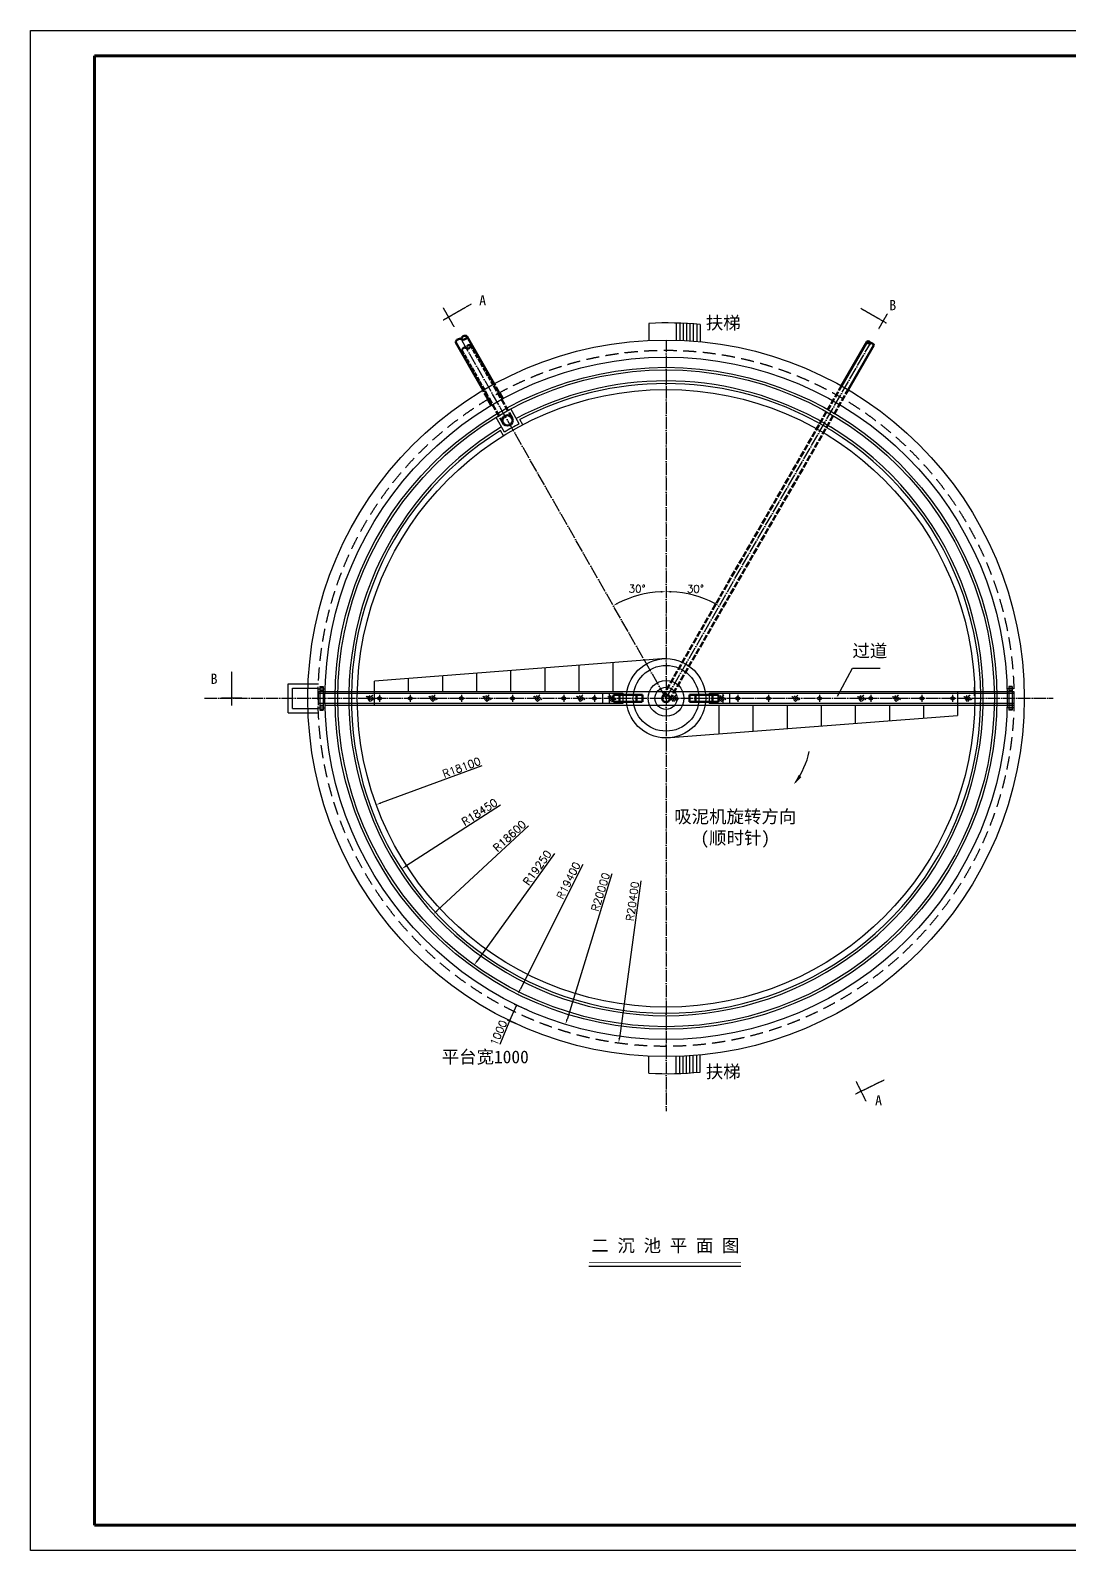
# Model space of a CAD drawing. Header units: millimetres. Extents: x 86531 to 531544, y 38321 to 278850.
# Drawn here: x 86531 to 147402, y 54923 to 144023 of the extents above; entities that cross this region are included whole.
import ezdxf

# ---------------------------------------------------------------- set-up
doc = ezdxf.new("R2010")
doc.units = ezdxf.units.MM
for name, pattern in [('ACAD_ISO02W100', [15, 12, -3]), ('ACAD_ISO04W100', [30, 24, -3, 0, -3]), ('DASHEDX2', [38.1, 25.4, -12.7])]:
    doc.linetypes.add(name, pattern=pattern)
for name, color, linetype, lineweight in [('tukuang', 7, 'Continuous', 60), ('墙体', 7, 'Continuous', 30), ('墙体虚线', 7, 'ACAD_ISO02W100', 30), ('管线', 3, 'Continuous', 50), ('管线虚线', 3, 'ACAD_ISO02W100', 50)]:
    doc.layers.add(name, color=color, linetype=linetype, lineweight=lineweight)
for name, color, linetype in [('中心线', 1, 'ACAD_ISO04W100'), ('标注', 6, 'Continuous'), ('虚线', 5, 'ACAD_ISO02W100'), ('辅助线', 5, 'Continuous')]:
    doc.layers.add(name, color=color, linetype=linetype)
doc.styles.get("Standard").update_dxf_attribs({"font": 'txt', "bigfont": 'gbcbig.shx'})
doc.dimstyles.get("Standard").update_dxf_attribs({"dimtxt": 250, "dimasz": 125, "dimexe": 10, "dimexo": 500, "dimgap": 10, "dimtad": 2, "dimtih": 1, "dimtoh": 1, "dimdec": 4, "dimzin": 0, "dimdsep": 46, "dimtxsty": 'Standard', "dimcen": 0.09, "dimadec": 0, "dimazin": 0, "dimtfac": 1, "dimtdec": 4, "dimtofl": 0, "dimtmove": 0, "dimatfit": 3, "dimfxl": 0.18, "dimtolj": 1, "dimtzin": 0, "dimarcsym": 0})
doc.dimstyles.new('二沉池', dxfattribs={"dimscale": 0, "dimtxt": 250, "dimasz": 300, "dimexe": 125, "dimexo": 125, "dimgap": 100, "dimtad": 2, "dimdec": 0, "dimtxsty": 'Standard', "dimcen": 2.5, "dimclrt": 7, "dimadec": 0, "dimazin": 0, "dimtfac": 1, "dimtdec": 0, "dimtmove": 0, "dimatfit": 3, "dimfxl": 1000, "dimfxlon": 1, "dimarcsym": 0})

# ---------------------------------------------------------------- blocks, each defined once
blk = doc.blocks.new('*D8')
at = {"layer": 'Defpoints', "color": 0, "transparency": 16777216}
for p in [(123799, 104875), (106807, 98640)]:
    blk.add_point(p, dxfattribs=at)
at = {"layer": '墙体', "color": 0, "lineweight": -2, "transparency": 16777216}
blk.add_line((113002, 100914), (107088, 98744), dxfattribs=at)
at = {"layer": '墙体', "color": 0, "transparency": 16777216}
blk.add_solid([(107071, 98791), (107106, 98697), (106807, 98640)], dxfattribs=at)
at = {"layer": '墙体', "color": 7, "lineweight": -3, "transparency": 16777216, "insert": (111811, 100823), "char_height": 450, "attachment_point": 5, "rotation": 20.14885}
blk.add_mtext('R18100', dxfattribs=at)
blk = doc.blocks.new('*D9')
at = {"layer": 'Defpoints', "color": 0, "transparency": 16777216}
for p in [(123799, 104875), (108294, 94876)]:
    blk.add_point(p, dxfattribs=at)
at = {"layer": '墙体', "color": 0, "lineweight": -2, "transparency": 16777216}
blk.add_line((114100, 98620), (108546, 95038), dxfattribs=at)
at = {"layer": '墙体', "color": 0, "transparency": 16777216}
blk.add_solid([(108519, 95080), (108573, 94996), (108294, 94876)], dxfattribs=at)
at = {"layer": '墙体', "color": 7, "lineweight": -3, "transparency": 16777216, "insert": (112863, 98209), "char_height": 450, "attachment_point": 5, "rotation": 32.81799}
blk.add_mtext('R18450', dxfattribs=at)
blk = doc.blocks.new('*D10')
at = {"layer": 'Defpoints', "color": 0, "transparency": 16777216}
for p in [(123799, 104875), (110162, 92226)]:
    blk.add_point(p, dxfattribs=at)
at = {"layer": '墙体', "color": 0, "lineweight": -2, "transparency": 16777216}
blk.add_line((115742, 97402), (110382, 92430), dxfattribs=at)
at = {"layer": '墙体', "color": 0, "transparency": 16777216}
blk.add_solid([(110348, 92467), (110416, 92394), (110162, 92226)], dxfattribs=at)
at = {"layer": '墙体', "color": 7, "lineweight": -3, "transparency": 16777216, "insert": (114623, 96808), "char_height": 450, "attachment_point": 5, "rotation": 42.8469}
blk.add_mtext('R18600', dxfattribs=at)
blk = doc.blocks.new('*D11')
at = {"layer": 'Defpoints', "color": 0, "transparency": 16777216}
for p in [(123799, 104875), (112552, 89253)]:
    blk.add_point(p, dxfattribs=at)
at = {"layer": '墙体', "color": 0, "lineweight": -2, "transparency": 16777216}
blk.add_line((117250, 95779), (112727, 89496), dxfattribs=at)
at = {"layer": '墙体', "color": 0, "transparency": 16777216}
blk.add_solid([(112686, 89526), (112767, 89467), (112552, 89253)], dxfattribs=at)
at = {"layer": '墙体', "color": 7, "lineweight": -3, "transparency": 16777216, "insert": (116249, 94945), "char_height": 450, "attachment_point": 5, "rotation": 54.24774}
blk.add_mtext('R19250', dxfattribs=at)
blk = doc.blocks.new('*D12')
at = {"layer": 'Defpoints', "color": 0, "transparency": 16777216}
for p in [(123799, 104875), (115103, 87533)]:
    blk.add_point(p, dxfattribs=at)
at = {"layer": '墙体', "color": 0, "lineweight": -2, "transparency": 16777216}
blk.add_line((118919, 95143), (115238, 87801), dxfattribs=at)
at = {"layer": '墙体', "color": 0, "transparency": 16777216}
blk.add_solid([(115193, 87824), (115283, 87779), (115103, 87533)], dxfattribs=at)
at = {"layer": '墙体', "color": 7, "lineweight": -3, "transparency": 16777216, "insert": (118079, 94193), "char_height": 450, "attachment_point": 5, "rotation": 63.37007}
blk.add_mtext('R19400', dxfattribs=at)
blk = doc.blocks.new('*D13')
at = {"layer": 'Defpoints', "color": 0, "transparency": 16777216}
for p in [(123799, 104875), (117904, 85764)]:
    blk.add_point(p, dxfattribs=at)
at = {"layer": '墙体', "color": 0, "lineweight": -2, "transparency": 16777216}
blk.add_line((120628, 94594), (117993, 86050), dxfattribs=at)
at = {"layer": '墙体', "color": 0, "transparency": 16777216}
blk.add_solid([(117945, 86065), (118040, 86036), (117904, 85764)], dxfattribs=at)
at = {"layer": '墙体', "color": 7, "lineweight": -3, "transparency": 16777216, "insert": (119956, 93519), "char_height": 450, "attachment_point": 5, "rotation": 72.85801}
blk.add_mtext('R20000', dxfattribs=at)
blk = doc.blocks.new('*D14')
at = {"layer": 'Defpoints', "color": 0, "transparency": 16777216}
for p in [(123799, 104875), (121020, 84665)]:
    blk.add_point(p, dxfattribs=at)
at = {"layer": '墙体', "color": 0, "lineweight": -2, "transparency": 16777216}
blk.add_line((122329, 94183), (121061, 84963), dxfattribs=at)
at = {"layer": '墙体', "color": 0, "transparency": 16777216}
blk.add_solid([(121011, 84969), (121110, 84956), (121020, 84665)], dxfattribs=at)
at = {"layer": '墙体', "color": 7, "lineweight": -3, "transparency": 16777216, "insert": (121835, 92976), "char_height": 450, "attachment_point": 5, "rotation": 82.16958}
blk.add_mtext('R20400', dxfattribs=at)
blk = doc.blocks.new('*D24')
at = {"color": 0, "lineweight": -2, "transparency": 16777216}
blk.add_arc((123799, 104875), 6252, 62.8084, 87.25028, dxfattribs=at)
at = {"color": 0, "transparency": 16777216}
for points in [[(124098, 111070), (124100, 111170), (123799, 111127)], [(126680, 110480), (126632, 110392), (126919, 110293)]]:
    blk.add_solid(points, dxfattribs=at)
at = {"layer": 'Defpoints', "color": 0, "transparency": 16777216}
for p in [(123799, 125875), (135782, 125680), (125933, 110751), (123799, 104875), (123799, 80684)]:
    blk.add_point(p, dxfattribs=at)
at = {"color": 0, "transparency": 16777216, "insert": (125515, 111292), "char_height": 450, "attachment_point": 5}
blk.add_mtext('\\A1;30°', dxfattribs=at)
blk = doc.blocks.new('*D25')
at = {"color": 0, "lineweight": -2, "transparency": 16777216}
blk.add_arc((123799, 104875), 6251, 92.75, 116.94882, dxfattribs=at)
at = {"color": 0, "transparency": 16777216}
for points in [[(120990, 110403), (120942, 110491), (120702, 110305)], [(123498, 111169), (123500, 111069), (123799, 111126)]]:
    blk.add_solid(points, dxfattribs=at)
at = {"layer": 'Defpoints', "color": 0, "transparency": 16777216}
for p in [(111799, 125914), (123799, 125875), (122724, 111033), (123799, 104875), (123799, 80684)]:
    blk.add_point(p, dxfattribs=at)
at = {"color": 0, "transparency": 16777216, "insert": (122097, 111294), "char_height": 450, "attachment_point": 5}
blk.add_mtext('\\A1;30°', dxfattribs=at)
blk = doc.blocks.new('_ArchTick')
at = {"color": 0, "linetype": 'ByBlock', "const_width": 0.15}
blk.add_lwpolyline([(-0.5, -0.5), (0.5, 0.5)], dxfattribs=at)

msp = doc.modelspace()

# ---------------------------------------------------------------- hatches: boundary and pattern name
h = msp.add_hatch()
h.set_pattern_fill('AR-HBONE', color=0, scale=0.84, style=0)
h.set_pattern_definition([(135, (99699.74, 62930.47), (-1e-14, 120.69464), [256.032, -85.344]), (45, (99639.4, 62990.82), (-1e-14, 120.69464), [256.032, -85.344])])
h.paths.add_polyline_path([(106217.4977, 104975.687), (106577.51144, 105073.76038), (106724.78982, 104812.23122), (106430.23306, 104681.46669)])
h = msp.add_hatch()
h.set_pattern_fill('AR-HBONE', color=0, scale=0.84, style=0)
h.set_pattern_definition([(135, (103367.39, 62932.32), (-1e-14, 120.69464), [256.032, -85.344]), (45, (103307.05, 62992.67), (-1e-14, 120.69464), [256.032, -85.344])])
h.paths.add_polyline_path([(109885.14871, 104977.54026), (110245.16245, 105075.61364), (110392.44083, 104814.08448), (110097.88407, 104683.31995)])
h = msp.add_hatch()
h.set_pattern_fill('AR-HBONE', color=0, scale=0.84, style=0)
h.set_pattern_definition([(135, (106531.71, 62932.525), (-1e-14, 120.69464), [256.032, -85.344]), (45, (106471.36, 62992.87), (-1e-14, 120.69464), [256.032, -85.344])])
h.paths.add_polyline_path([(113049.46404, 104977.74099), (113409.47778, 105075.81436), (113556.75616, 104814.2852), (113262.1994, 104683.52067)])
h = msp.add_hatch()
h.set_pattern_fill('AR-HBONE', color=0, scale=0.84, style=0)
h.set_pattern_definition([(135, (109501.81, 62931.96), (-1e-14, 120.69464), [256.032, -85.344]), (45, (109441.46, 62992.306), (-1e-14, 120.69464), [256.032, -85.344])])
h.paths.add_polyline_path([(116019.56448, 104977.17489), (116379.57822, 105075.24826), (116526.85659, 104813.7191), (116232.29984, 104682.95457)])
h = msp.add_hatch()
h.set_pattern_fill('AR-HBONE', color=0, scale=0.84, style=0)
h.set_pattern_definition([(135, (112025.87, 62931.96), (-1e-14, 120.69464), [256.032, -85.344]), (45, (111965.53, 62992.306), (-1e-14, 120.69464), [256.032, -85.344])])
h.paths.add_polyline_path([(118543.62782, 104977.17489), (118903.64156, 105075.24826), (119050.91994, 104813.7191), (118756.36318, 104682.95457)])
h = msp.add_hatch()
h.set_pattern_fill('AR-HBONE', color=0, scale=0.84, style=0)
h.set_pattern_definition([(135, (113847.67, 62925.156), (-1e-14, 120.69464), [256.032, -85.344]), (45, (113787.32, 62985.5), (-1e-14, 120.69464), [256.032, -85.344])])
h.paths.add_polyline_path([(120365.42037, 104970.37203), (120725.43411, 105068.4454), (120872.71248, 104806.91624), (120578.15573, 104676.15171)])
h = msp.add_hatch()
h.set_pattern_fill('AR-HBONE', color=0, scale=0.84, style=0)
h.set_pattern_definition([(135, (117489.5, 62928.325), (-1e-14, 120.69464), [256.032, -85.344]), (45, (117429.16, 62988.67), (-1e-14, 120.69464), [256.032, -85.344])])
h.paths.add_polyline_path([(124007.25867, 104973.54101), (124367.27241, 105071.61439), (124514.55079, 104810.08523), (124219.99403, 104679.3207)])
h = msp.add_hatch()
h.set_pattern_fill('AR-HBONE', color=0, scale=0.84, style=0)
h.set_pattern_definition([(135, (120291.2, 62928.06), (-1e-14, 120.69464), [256.032, -85.344]), (45, (120230.85, 62988.41), (-1e-14, 120.69464), [256.032, -85.344])])
h.paths.add_polyline_path([(126808.95584, 104973.27705), (127168.96958, 105071.35043), (127316.24796, 104809.82127), (127021.6912, 104679.05674)])
h = msp.add_hatch()
h.set_pattern_fill('AR-HBONE', color=0, scale=0.84, style=0)
h.set_pattern_definition([(135, (124632.61, 62922.73), (-1e-14, 120.69464), [256.032, -85.344]), (45, (124572.26, 62983.08), (-1e-14, 120.69464), [256.032, -85.344])])
h.paths.add_polyline_path([(131150.36153, 104967.94516), (131510.37526, 105066.01854), (131657.65364, 104804.48938), (131363.09689, 104673.72485)])
h = msp.add_hatch()
h.set_pattern_fill('AR-HBONE', color=0, scale=0.84, style=0)
h.set_pattern_definition([(135, (128489.64, 62928.06), (-1e-14, 120.69464), [256.032, -85.344]), (45, (128429.295, 62988.41), (-1e-14, 120.69464), [256.032, -85.344])])
h.paths.add_polyline_path([(135007.3964, 104973.27705), (135367.41014, 105071.35043), (135514.68851, 104809.82127), (135220.13176, 104679.05674)])
h = msp.add_hatch()
h.set_pattern_fill('AR-HBONE', color=0, scale=0.84, style=0)
h.set_pattern_definition([(135, (130533.61, 62928.02), (-1e-14, 120.69464), [256.032, -85.344]), (45, (130473.26, 62988.37), (-1e-14, 120.69464), [256.032, -85.344])])
h.paths.add_polyline_path([(137051.36124, 104973.23811), (137411.37498, 105071.31148), (137558.65336, 104809.78233), (137264.0966, 104679.01779)])
h = msp.add_hatch()
h.set_pattern_fill('AR-HBONE', color=0, scale=0.84, style=0)
h.set_pattern_definition([(135, (134719.87, 62928.06), (-1e-14, 120.69464), [256.032, -85.344]), (45, (134659.52, 62988.41), (-1e-14, 120.69464), [256.032, -85.344])])
h.paths.add_polyline_path([(141237.62196, 104973.27705), (141597.6357, 105071.35043), (141744.91408, 104809.82127), (141450.35732, 104679.05674)])

# ---------------------------------------------------------------- linework, layer by layer
for p, q in [((86530.83931, 54922.57229), (86530.83931, 144022.57229)), ((86530.83931, 144022.57229), (212680.83931, 144022.57229)), ((122799.03267, 126852.46456), (122799.03267, 125875.20358)), ((124399.03267, 126867.02024), (124399.03267, 125866.6304)), ((124599.03267, 126860.65332), (124599.03267, 125859.95995)), ((124799.03267, 126852.46456), (124799.03267, 125851.38055)), ((124999.03267, 126842.45193), (124999.03267, 125840.88983)), ((125199.03267, 126830.61294), (125199.03267, 125828.48495)), ((125399.03267, 126816.94463), (125399.03267, 125814.16249)), ((125599.03267, 126801.44357), (125599.03267, 125797.91851)), ((125799.03267, 126784.10588), (125799.03267, 125779.74854)), ((123799.03267, 107200.20358), (106703.71167, 105875.19983)), ((120703.71167, 105275.20358), (120703.71167, 106960.29513)), ((108703.71167, 105275.20358), (108703.71167, 106030.21345)), ((110703.71167, 105275.20358), (110703.71167, 106185.22706)), ((112703.71167, 105275.20358), (112703.71167, 106340.24067)), ((114703.71167, 105275.20358), (114703.71167, 106495.25429)), ((116703.71167, 105275.20358), (116703.71167, 106650.2679)), ((118703.71167, 105275.20358), (118703.71167, 106805.28152)), ((133856.16658, 105008.65251), (134725.07568, 106644.02566)), ((134725.07568, 106644.02566), (136359.26215, 106644.02566)), ((103402.95461, 105325.20358), (103403.9965, 105325.20358)), ((103402.95461, 105275.20358), (103402.95461, 104475.20358)), ((103402.95461, 105275.20358), (144192.90429, 105275.20358)), ((103499.03267, 105575.20358), (103699.03267, 105575.20358)), ((103499.03267, 105575.20358), (103499.03267, 104175.20358)), ((103499.03267, 105525.20358), (103699.03267, 105525.20358)), ((103499.03267, 105325.20358), (103699.03267, 105325.20358)), ((103699.03267, 105575.20358), (103699.03267, 104175.20358)), ((106703.71167, 105275.20358), (106703.71167, 105875.19983)), ((106703.71167, 105275.20358), (106703.71167, 105875.19983)), ((144099.03267, 105575.20358), (143899.03267, 105575.20358)), ((143899.03267, 105575.20358), (143899.03267, 104175.20358)), ((144099.03267, 105525.20358), (143899.03267, 105525.20358)), ((144099.03267, 105325.20358), (143899.03267, 105325.20358)), ((144099.03267, 105575.20358), (144099.03267, 104175.20358)), ((144195.11072, 105275.20358), (144192.90429, 104475.20358)), ((144198.05225, 105175.20358), (144198.05225, 104575.20358)), ((103499.03267, 104475.20358), (103699.03267, 104475.20358)), ((103499.03267, 104425.20358), (103699.03267, 104425.20358)), ((103803.03307, 104475.20358), (144192.90429, 104475.20358)), ((126894.35366, 104475.20358), (126894.35366, 102790.11203)), ((128894.35366, 104475.20358), (128894.35366, 102945.12565)), ((130894.35366, 104475.20358), (130894.35366, 103100.13926)), ((132894.35366, 104475.20358), (132894.35366, 103255.15287)), ((134894.35366, 104475.20358), (134894.35366, 103410.16649)), ((136894.35366, 104475.20358), (136894.35366, 103565.1801)), ((138894.35366, 104475.20358), (138894.35366, 103720.19372)), ((140894.35366, 104475.20358), (140894.35366, 103875.20733)), ((140894.35366, 104475.20358), (140894.35366, 103875.20733)), ((144099.03267, 104475.20358), (143899.03267, 104475.20358)), ((144099.03267, 104425.20358), (143899.03267, 104425.20358)), ((103499.03267, 104225.20358), (103699.03267, 104225.20358)), ((103499.03267, 104175.20358), (103699.03267, 104175.20358)), ((123799.03267, 102550.20358), (140894.35366, 103875.20733)), ((144099.03267, 104225.20358), (143899.03267, 104225.20358)), ((144099.03267, 104175.20358), (143899.03267, 104175.20358)), ((122799.03267, 82897.94261), (122799.03267, 83875.20358)), ((124399.03267, 82883.38692), (124399.03267, 83883.77676)), ((124599.03267, 82889.75385), (124599.03267, 83890.44721)), ((124799.03267, 82897.94261), (124799.03267, 83899.02662)), ((124999.03267, 82907.95523), (124999.03267, 83909.51733)), ((125199.03267, 82919.79423), (125199.03267, 83921.92222)), ((125399.03267, 82933.46254), (125399.03267, 83936.24468)), ((125599.03267, 82948.96359), (125599.03267, 83952.48865)), ((125799.03267, 82966.30128), (125799.03267, 83970.65862)), ((128190.56575, 71581.11998), (119273.9919, 71581.11998)), ((212680.83931, 54922.57229), (86530.83931, 54922.57229))]:
    msp.add_line(p, q)
at = {"const_width": 52.2377}
msp.add_lwpolyline([(128190.56575, 71797.33855), (119273.9919, 71797.33855)], dxfattribs=at)
msp.add_circle((123799.03267, 104875.20358), 18100)
for start, end in [(84.7840914294, 92.605251266), (267.394748734, 275.2159085706)]:
    msp.add_arc((123799.03267, 104875.20358), 22000, start, end)
at = {"layer": 'tukuang'}
for p, q in [((90280.83931, 56422.57229), (90280.83931, 142522.57229)), ((90280.83931, 142522.57229), (211180.83931, 142522.57229)), ((211180.83931, 56422.57229), (90280.83931, 56422.57229))]:
    msp.add_line(p, q, dxfattribs=at)
at = {"layer": '中心线', "ltscale": 30}
for p, q in [((123799.03267, 104875.20358), (111799.05243, 125914.41516)), ((123799.03267, 125875.20358), (123799.03267, 80683.60196)), ((123799.03267, 104875.20358), (135782.46094, 125680.2943)), ((96745.50373, 104875.20358), (146499.75864, 104875.20358))]:
    msp.add_line(p, q, dxfattribs=at)
at = {"layer": '中心线', "ltscale": 10}
for p, q in [((103433.2454, 105425.20358), (103780.78821, 105425.20358)), ((144164.81993, 105425.20358), (143817.27712, 105425.20358)), ((103433.2454, 104325.20358), (103780.78821, 104325.20358)), ((106999.03267, 105075.20358), (106999.03267, 104675.20358)), ((108799.03267, 105075.20358), (108799.03267, 104675.20358)), ((111799.03267, 105075.20358), (111799.03267, 104675.20358)), ((114799.03267, 105075.20358), (114799.03267, 104675.20358)), ((117799.03267, 105075.20358), (117799.03267, 104675.20358)), ((119599.03267, 105075.20358), (119599.03267, 104675.20358)), ((144164.81993, 104325.20358), (143817.27712, 104325.20358))]:
    msp.add_line(p, q, dxfattribs=at)
at = {"layer": '中心线'}
for p, q in [((127999.03267, 105075.20358), (127999.03267, 104675.20358)), ((129799.03267, 105075.20358), (129799.03267, 104675.20358)), ((132799.03267, 105075.20358), (132799.03267, 104675.20358)), ((135799.03267, 105075.20358), (135799.03267, 104675.20358)), ((138799.03267, 105075.20358), (138799.03267, 104675.20358)), ((140599.03267, 105075.20358), (140599.03267, 104675.20358))]:
    msp.add_line(p, q, dxfattribs=at)
at = {"layer": '墙体'}
for p, q in [((114326.3116, 120474.2438), (113830.69445, 121343.19475)), ((115194.95332, 120969.68458), (114699.33616, 121838.63553)), ((115401.95592, 120909.51374), (115228.44185, 121213.73084)), ((114272.72169, 120265.44072), (114099.20761, 120569.65783)), ((101649.03267, 104025.20358), (101649.03267, 105725.20358)), ((101649.03267, 105725.20358), (103416.74869, 105725.20358)), ((101899.03267, 105475.20358), (103407.8581, 105475.20358)), ((101899.03267, 104275.20358), (101899.03267, 105475.20358)), ((141887.38956, 105024.31446), (141887.38956, 105524.31446)), ((101899.03267, 104275.20358), (103407.8581, 104275.20358)), ((101649.03267, 104025.20358), (103416.74869, 104025.20358))]:
    msp.add_line(p, q, dxfattribs=at)
at = {"layer": '墙体', "lineweight": -3}
for p, q in [((115027.57068, 86883.30939), (114625.82172, 85967.55955)), ((115649.58465, 86610.4254), (114913.10195, 86933.52801)), ((114625.82172, 85967.55955), (114045.23341, 84578.99318)), ((115247.83568, 85694.67556), (114511.35299, 86017.77817))]:
    msp.add_line(p, q, dxfattribs=at)
at = {"layer": '墙体'}
for radius in [21000, 20000, 19400, 19250, 2325, 1925, 1050, 650]:
    msp.add_circle((123799.03267, 104875.20358), radius, dxfattribs=at)
for radius, start, end in [(18600, 61.8415744932, 118.1584255068), (18450, 62.3201481013, 117.6798518987), (18450, 58.2822115122, 62.3201481013), (18600, 58.5673481657, 61.8415744932), (18600, 121.2392148804, 58.7607851196), (18450, 121.7177884878, 58.2822115122), (18250, 118.1288763647, 121.2687640221)]:
    msp.add_arc((123799.03267, 104875.20358), radius, start, end, dxfattribs=at)
at = {"layer": '墙体虚线'}
for p, q in [((112369.57377, 127975.20358), (110733.10093, 127031.19497)), ((111375.45219, 126657.10096), (110742.11656, 127767.50965)), ((135222.20368, 127734.02235), (136726.10083, 126867.79957)), ((136281.57363, 126546.83138), (136780.68633, 127413.36846)), ((98315.64114, 106451.52301), (98315.64114, 104456.90999)), ((98921.09763, 104875.20358), (97741.42073, 104875.20358)), ((136592.2717, 82501.65747), (134895.80048, 81670.28448)), ((134943.74253, 82412.08165), (135511.88325, 81266.94514))]:
    msp.add_line(p, q, dxfattribs=at)
at = {"layer": '墙体虚线', "linetype": 'DASHEDX2', "ltscale": 30}
msp.add_circle((123799.03267, 104875.20358), 20400, dxfattribs=at)
at = {"layer": '标注', "color": 0}
msp.add_arc((127421.64075, 102833.79779), 4898.37851, 323.9499522707, 347.2732967256, dxfattribs=at)
msp.add_solid([(131577.14485, 100380.95569), (131740.81632, 100257.85131), (131289.66744, 99828.38908)], dxfattribs=at)
at = {"layer": '管线'}
for p, q in [((113070.69458, 122927.98071), (111474.21948, 125727.03343)), ((113722.17586, 123299.56129), (112123.88538, 126101.79688)), ((134084.82686, 123183.73814), (135587.49009, 125792.59466)), ((134474.76855, 122959.13743), (135977.43178, 125567.99394)), ((113544.7423, 122046.38669), (113346.52712, 122393.91152)), ((114239.65568, 122442.73931), (114041.44049, 122790.26415))]:
    msp.add_line(p, q, dxfattribs=at)
for centre, radius in [((114509.518, 121162.23577), 300), ((123799.03267, 104875.20358), 225)]:
    msp.add_circle(centre, radius, dxfattribs=at)
for centre, radius, start, end in [((111695.0864, 125720.80476), 221.71315, 61.4476038039, 176.9410776405), ((111902.44346, 126112.76033), 221.71315, 241.6721625259, 357.1656363617), ((112020.59089, 125905.61592), 221.71315, 62.2320040241, 177.7254778596), ((135648.54538, 125673.19611), 134.10355, 3.0341239525, 117.0832481833), ((135721.40565, 125799.69285), 134.10355, 183.0341239525, 297.0832481833), ((135843.51622, 125560.89575), 134.10355, 3.0341239525, 117.0832481833), ((123799.03267, 104875.20358), 20200, 120.8334642442, 120.9469457856), ((123799.03267, 104875.20358), 20200, 118.4506946008, 118.5641761399)]:
    msp.add_arc(centre, radius, start, end, dxfattribs=at)
at = {"layer": '管线虚线', "ltscale": 20}
for p, q in [((113135.24544, 122966.18592), (111829.84151, 125254.91216)), ((113656.43047, 123263.45039), (112351.02654, 125552.17663))]:
    msp.add_line(p, q, dxfattribs=at)
at = {"layer": '管线虚线', "ltscale": 30}
for p, q in [((114250.11462, 121011.51866), (113135.24544, 122966.18592)), ((114771.29965, 121308.78313), (113656.43047, 123263.45039)), ((114217.69961, 122430.77412), (113722.17586, 123299.56129)), ((123604.06182, 104987.50394), (134084.82686, 123183.73814)), ((123994.00351, 104762.90323), (134474.76855, 122959.13743)), ((113566.21832, 122059.19353), (113070.69458, 122927.98071))]:
    msp.add_line(p, q, dxfattribs=at)
at = {"layer": '管线虚线'}
for p, q in [((120724.03267, 105075.20358), (120724.03267, 104675.20358)), ((120724.03267, 105075.20358), (122424.03267, 105075.20358)), ((122424.03267, 104675.20358), (120724.03267, 104675.20358)), ((121074.03267, 105075.20358), (121074.03267, 104675.20358)), ((122074.03267, 105075.20358), (122074.03267, 104675.20358)), ((122424.03267, 105075.20358), (122424.03267, 104675.20358)), ((126874.03267, 105075.20358), (125174.03267, 105075.20358)), ((125174.03267, 105075.20358), (125174.03267, 104675.20358)), ((125174.03267, 104675.20358), (126874.03267, 104675.20358)), ((125524.03267, 105075.20358), (125524.03267, 104675.20358)), ((126524.03267, 105075.20358), (126524.03267, 104675.20358)), ((126874.03267, 105075.20358), (126874.03267, 104675.20358))]:
    msp.add_line(p, q, dxfattribs=at)
at = {"layer": '管线虚线', "ltscale": 20}
for centre, start, end in [((111999.09886, 125260.91894), 57.3651211344, 182.0325192511), ((112259.69137, 125409.55117), 57.3651211344, 182.0325192511), ((112181.76919, 125546.16985), 237.3651211344, 2.0325192511)]:
    msp.add_arc(centre, 169.3639, start, end, dxfattribs=at)
at = {"layer": '虚线'}
for p, q in [((103400.01308, 105175.20358), (121274.03267, 105175.20358)), ((106703.71167, 104475.20358), (106703.71167, 105275.20358)), ((120079.78429, 105175.20358), (120079.78429, 104575.20358)), ((120474.03267, 105175.20358), (120474.03267, 104575.20358)), ((121274.03267, 105175.20358), (121274.03267, 104575.20358)), ((126324.03267, 105175.20358), (126324.03267, 104575.20358)), ((126324.03267, 105175.20358), (144198.05225, 105175.20358)), ((127124.03267, 105175.20358), (127124.03267, 104575.20358)), ((127518.28105, 105175.20358), (127518.28105, 104575.20358)), ((140894.35366, 105275.20358), (140894.35366, 104475.20358)), ((121274.03267, 104575.20358), (103400.01308, 104575.20358)), ((144198.05225, 104575.20358), (126324.03267, 104575.20358))]:
    msp.add_line(p, q, dxfattribs=at)
for centre in [(106999.03267, 104875.20358), (108799.03267, 104875.20358), (111799.03267, 104875.20358), (114799.03267, 104875.20358), (117799.03267, 104875.20358), (119599.03267, 104875.20358), (127999.03267, 104875.20358), (129799.03267, 104875.20358), (132799.03267, 104875.20358), (135799.03267, 104875.20358), (138799.03267, 104875.20358), (140599.03267, 104875.20358)]:
    msp.add_circle(centre, 100, dxfattribs=at)

# ---------------------------------------------------------------- block references
at = {"layer": '墙体', "lineweight": -3, "xscale": 125, "yscale": 125, "zscale": 125}
for p, rotation in [((115027.57068, 86883.30939), 66.31243968783076), ((114625.82172, 85967.55955), 246.3124396878307)]:
    msp.add_blockref('_ArchTick', p, dxfattribs=dict(at, rotation=rotation))

# ---------------------------------------------------------------- texts
at = {"char_height": 600, "attachment_point": 1}
for s, insert, width in [('{\\fFangSong_GB2312|b0|i0|c134|p49;A}', (112841.32018, 128502.7772), 1204.2185717), ('{\\fFangSong_GB2312|b0|i0|c134|p49;B}', (136885.07721, 128219.72688), 1204.2185717), ('{\\fFangSong_GB2312|b0|i0|c134|p49;B}', (97091.66144, 106321.00289), 1204.2185717), ('{\\fFangSong_GB2312|b0|i0|c134|p49;A}', (136054.22314, 81612.80016), 11945.6965627)]:
    msp.add_mtext(s, dxfattribs=dict(at, insert=insert, width=width))
at = {"char_height": 750}
for s, insert, attachment_point in [('{\\fFangSong_GB2312|b0|i0|c134|p49;扶梯}', (127153.77557, 127257.10045), 2), ('{\\fFangSong_GB2312|b0|i0|c134|p49;吸泥机旋转方向\\P(顺时针)}', (127856.86259, 96118.79111), 8), ('{\\fFangSong_GB2312|b0|i0|c134|p49;平台宽1000}', (113197.18737, 84234.30715), 2), ('{\\fFangSong_GB2312|b0|i0|c134|p49;扶梯}', (127153.77557, 82535.39807), 8), ('{\\fFangSong_GB2312|b0|i0|c134|p49;二 沉 池 平 面 图}', (123760.37884, 73180.13817), 2)]:
    msp.add_mtext(s, dxfattribs=dict(at, insert=insert, attachment_point=attachment_point))
at = {"layer": '墙体', "color": 7, "lineweight": -3, "insert": (113973.36526, 85268.36482), "char_height": 450, "attachment_point": 5, "rotation": 66.3124396878}
msp.add_mtext('1000', dxfattribs=at)
at = {"layer": '辅助线', "color": 7, "insert": (134725.07568, 108032.45591), "char_height": 750, "width": 2717.9453282, "attachment_point": 1}
msp.add_mtext('{\\fFangSong_GB2312|b0|i0|c134|p49;过道}', dxfattribs=at)

# ---------------------------------------------------------------- dimensions: what is measured, and where the dimension line sits
for base, line2, picture, middle in [((122724.33654, 111033.18427), ((123799.03267, 104875.20358), (111799.05243, 125914.41516)), '*D25', (122097.22088, 111293.88492)), ((125933.22584, 110751.33264), ((123799.03267, 104875.20358), (135782.46094, 125680.2943)), '*D24', (125514.86326, 111291.91355))]:
    dim = msp.add_angular_dim_2l(base=base, line1=((123799.03267, 125875.20358), (123799.03267, 80683.60196)), line2=line2, dimstyle='Standard', override={"dimtxt": 450, "dimasz": 300})
    dim.commit()
    dim.dimension.update_dxf_attribs({"geometry": picture, "text_midpoint": middle})
at = {"layer": '墙体', "lineweight": -3}
for mpoint, picture, middle in [((106806.73666, 98640.47211), '*D8', (111922.45136, 100517.50553)), ((108293.71737, 94875.81872), '*D9', (113039.24484, 97936.21154)), ((110162.00678, 92226.42795), '*D10', (114844.28665, 96569.39159)), ((112551.61051, 89252.84797), '*D11', (116512.64996, 94754.62127)), ((115103.44576, 87533.15156), '*D12', (118369.9123, 94047.63222)), ((117904.21933, 85763.65797), '*D13', (120266.66765, 93422.94017)), ((121019.7059, 84665.42024), '*D14', (122156.5542, 92931.97534))]:
    dim = msp.add_radius_dim(center=(123799.03267, 104875.20358), mpoint=mpoint, dimstyle='二沉池', override={"dimscale": 1, "dimtxt": 450, "dimsah": 1}, dxfattribs=at)
    dim.commit()
    dim.dimension.update_dxf_attribs({"geometry": picture, "text_midpoint": middle, "dimtype": 164})

doc.saveas('drawing.dxf')
